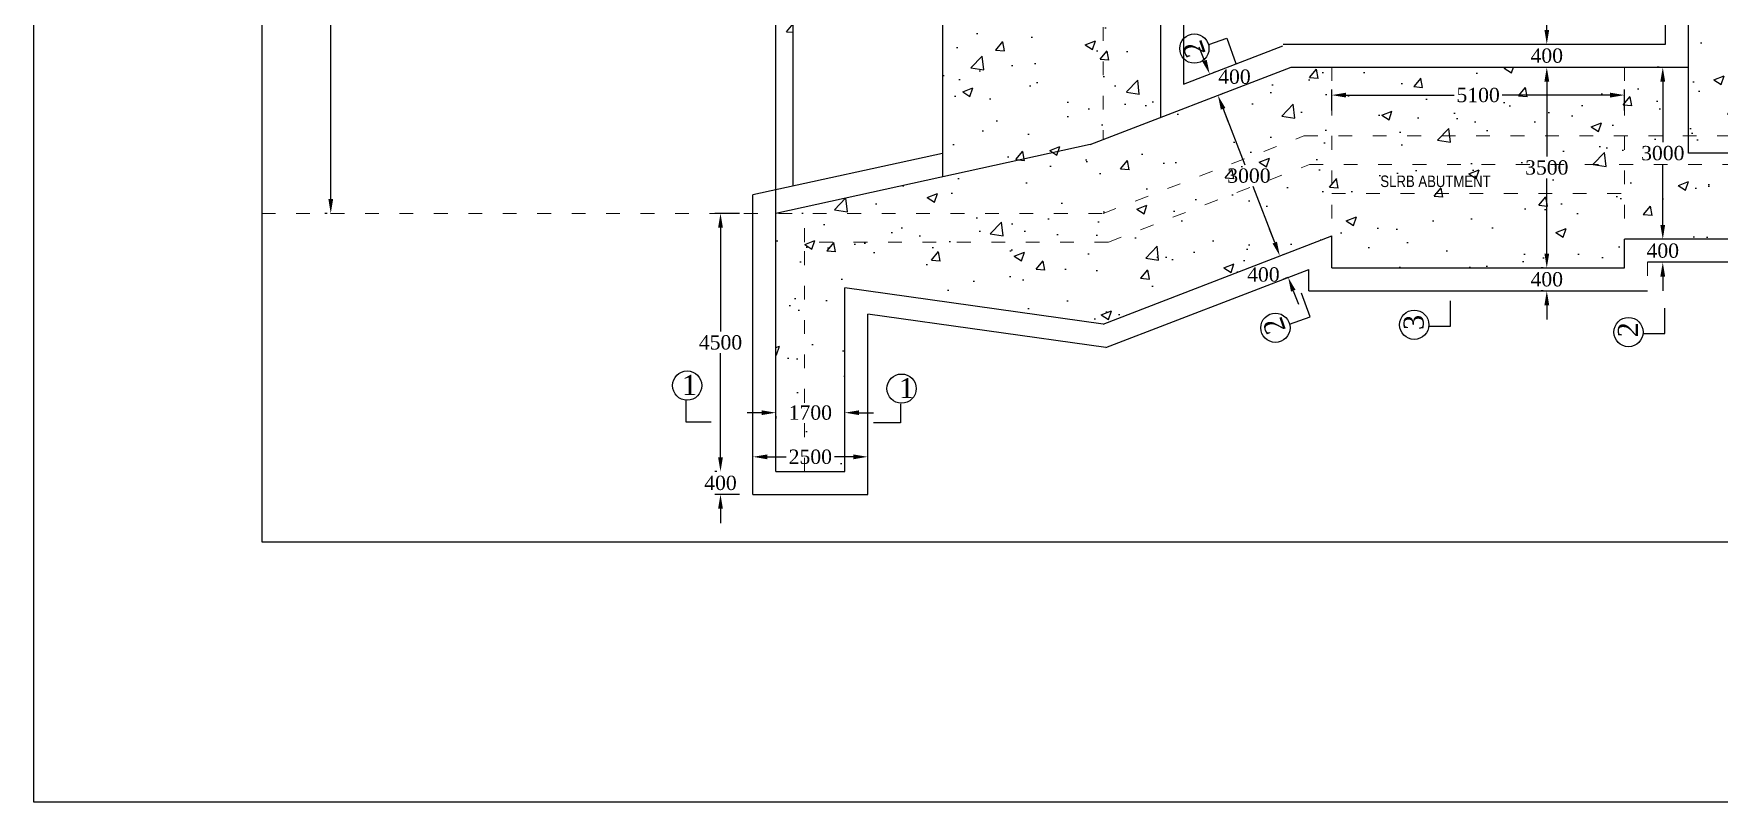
# Model space of a CAD drawing. Header units: millimetres. Extents: x 80 to 6605, y 46 to 2491.
# Drawn here: x 5456.2 to 5749.8, y 767.8 to 901.8 of the extents above; entities that cross this region are included whole.
import ezdxf

# ---------------------------------------------------------------- set-up
doc = ezdxf.new("R2010")
doc.units = ezdxf.units.MM
doc.linetypes.add('ACAD_ISO03W100', pattern=[30, 12, -18])
doc.layers.add('TEXT_GENERAL', color=4, linetype='Continuous')
doc.styles.add('ABADI', font='')
doc.styles.get("Standard").update_dxf_attribs({"font": 'times.ttf', "height": 2.5})
doc.styles.add('TNR_2.5', font='times.ttf', dxfattribs={"height": 2.5})
doc.styles.get('ABADI').set_extended_font_data('Abadi MT Condensed Light')
doc.dimstyles.get("Standard").update_dxf_attribs({"dimtxt": 0.18, "dimasz": 0.18, "dimexe": 0.18, "dimexo": 0.0625, "dimgap": 0.09, "dimtad": 0, "dimtih": 1, "dimtoh": 1, "dimdec": 4, "dimzin": 0, "dimdsep": 46, "dimtxsty": 'Standard', "dimcen": 0.09, "dimadec": 0, "dimazin": 0, "dimtfac": 1, "dimtdec": 4, "dimtofl": 0, "dimtmove": 0, "dimatfit": 3, "dimfxl": 1, "dimtolj": 1, "dimtzin": 0, "dimarcsym": 0})
doc.dimstyles.new('STYLE_ESH', dxfattribs={"dimtxt": 2.5, "dimasz": 2.5, "dimexe": 1, "dimexo": 0.625, "dimtad": 0, "dimtih": 1, "dimtoh": 1, "dimdec": 0, "dimlfac": 100, "dimzin": 9, "dimdsep": 46, "dimtxsty": 'TNR_2.5', "dimcen": 2.5, "dimadec": 0, "dimazin": 2, "dimtfac": 1, "dimtdec": 0, "dimtofl": 0, "dimtmove": 2, "dimatfit": 3, "dimfxl": 1, "dimarcsym": 0})

# ---------------------------------------------------------------- blocks, each defined once
blk = doc.blocks.new('*D125')
at = {"color": 0, "lineweight": -2, "transparency": 16777216}
for p, q in [((5579.15, 870.51), (5574.83, 870.51)), ((5575.83, 868.01), (5575.83, 849.91)), ((5575.83, 828.01), (5575.83, 846.12)), ((5575.21, 825.51), (5574.83, 825.51))]:
    blk.add_line(p, q, dxfattribs=at)
at = {"color": 0, "transparency": 16777216}
for points in [[(5575.41, 868.01), (5576.25, 868.01), (5575.83, 870.51)], [(5575.41, 828.01), (5576.25, 828.01), (5575.83, 825.51)]]:
    blk.add_solid(points, dxfattribs=at)
at = {"layer": 'Defpoints', "color": 0, "transparency": 16777216}
for p in [(5579.77, 870.51), (5575.83, 825.51), (5575.83, 825.51)]:
    blk.add_point(p, dxfattribs=at)
at = {"color": 0, "transparency": 16777216, "insert": (5575.83, 848.01), "char_height": 2.5, "attachment_point": 5, "style": 'TNR_2.5'}
blk.add_mtext('4500', dxfattribs=at)
blk = doc.blocks.new('*D126')
at = {"color": 0, "lineweight": -2, "transparency": 16777216}
for p, q in [((5575.83, 828.01), (5575.83, 830.51)), ((5575.21, 825.51), (5574.83, 825.51)), ((5579.15, 821.51), (5574.83, 821.51)), ((5575.83, 819.01), (5575.83, 816.51))]:
    blk.add_line(p, q, dxfattribs=at)
at = {"color": 0, "transparency": 16777216}
for points in [[(5575.41, 828.01), (5576.25, 828.01), (5575.83, 825.51)], [(5575.41, 819.01), (5576.25, 819.01), (5575.83, 821.51)]]:
    blk.add_solid(points, dxfattribs=at)
at = {"layer": 'Defpoints', "color": 0, "transparency": 16777216}
for p in [(5575.83, 825.51), (5575.83, 821.51), (5579.77, 821.51)]:
    blk.add_point(p, dxfattribs=at)
at = {"color": 0, "transparency": 16777216, "insert": (5575.83, 823.51), "char_height": 2.5, "attachment_point": 5, "style": 'TNR_2.5'}
blk.add_mtext('400', dxfattribs=at)
blk = doc.blocks.new('*D197')
at = {"color": 0, "lineweight": -2, "transparency": 16777216}
for p, q in [((5682.32, 888.47), (5682.32, 892.14)), ((5684.82, 891.14), (5703.66, 891.14)), ((5730.82, 891.14), (5711.99, 891.14)), ((5733.32, 888.47), (5733.32, 892.14))]:
    blk.add_line(p, q, dxfattribs=at)
at = {"color": 0, "transparency": 16777216}
for points in [[(5684.82, 891.56), (5684.82, 890.72), (5682.32, 891.14)], [(5730.82, 891.56), (5730.82, 890.72), (5733.32, 891.14)]]:
    blk.add_solid(points, dxfattribs=at)
at = {"layer": 'Defpoints', "color": 0, "transparency": 16777216}
for p in [(5733.32, 891.14), (5682.32, 887.85), (5733.32, 887.85)]:
    blk.add_point(p, dxfattribs=at)
at = {"color": 0, "transparency": 16777216, "insert": (5707.82, 891.14), "char_height": 2.5, "attachment_point": 5, "style": 'TNR_2.5'}
blk.add_mtext('5100', dxfattribs=at)
blk = doc.blocks.new('*D259')
at = {"color": 0, "lineweight": -2, "transparency": 16777216}
for p, q in [((5582.98, 835.77), (5580.48, 835.77)), ((5585.48, 835.14), (5585.48, 834.77)), ((5597.48, 836.39), (5597.48, 836.77)), ((5599.98, 835.77), (5602.48, 835.77))]:
    blk.add_line(p, q, dxfattribs=at)
at = {"color": 0, "transparency": 16777216}
for points in [[(5582.98, 836.18), (5582.98, 835.35), (5585.48, 835.77)], [(5599.98, 836.18), (5599.98, 835.35), (5597.48, 835.77)]]:
    blk.add_solid(points, dxfattribs=at)
at = {"layer": 'Defpoints', "color": 0, "transparency": 16777216}
for p in [(5585.48, 835.77), (5597.48, 835.77), (5597.48, 835.77)]:
    blk.add_point(p, dxfattribs=at)
at = {"color": 0, "transparency": 16777216, "insert": (5591.48, 835.77), "char_height": 2.5, "attachment_point": 5, "style": 'TNR_2.5'}
blk.add_mtext('1700', dxfattribs=at)
blk = doc.blocks.new('*D260')
at = {"color": 0, "lineweight": -2, "transparency": 16777216}
for p, q in [((5581.48, 828.69), (5581.48, 829.07)), ((5601.48, 828.69), (5601.48, 829.07)), ((5583.98, 828.07), (5587.27, 828.07)), ((5598.98, 828.07), (5595.7, 828.07))]:
    blk.add_line(p, q, dxfattribs=at)
at = {"color": 0, "transparency": 16777216}
for points in [[(5583.98, 828.49), (5583.98, 827.65), (5581.48, 828.07)], [(5598.98, 828.49), (5598.98, 827.65), (5601.48, 828.07)]]:
    blk.add_solid(points, dxfattribs=at)
at = {"layer": 'Defpoints', "color": 0, "transparency": 16777216}
for p in [(5581.48, 828.07), (5601.48, 828.07), (5601.48, 828.07)]:
    blk.add_point(p, dxfattribs=at)
at = {"color": 0, "transparency": 16777216, "insert": (5591.48, 828.07), "char_height": 2.5, "attachment_point": 5, "style": 'TNR_2.5'}
blk.add_mtext('2500', dxfattribs=at)
blk = doc.blocks.new('*D261')
at = {"color": 0, "lineweight": -2, "transparency": 16777216}
for p, q in [((5660.15, 897.15), (5659.25, 899.49)), ((5661.63, 895.05), (5661.98, 895.18)), ((5663.07, 891.31), (5663.42, 891.45)), ((5663.39, 888.76), (5664.29, 886.42))]:
    blk.add_line(p, q, dxfattribs=at)
at = {"color": 0, "transparency": 16777216}
for points in [[(5660.54, 897.3), (5659.76, 897), (5661.05, 894.82)], [(5663.78, 888.91), (5663, 888.61), (5662.49, 891.09)]]:
    blk.add_solid(points, dxfattribs=at)
at = {"layer": 'Defpoints', "color": 0, "transparency": 16777216}
for p in [(5661.05, 894.82), (5662.49, 891.09), (5662.49, 891.09)]:
    blk.add_point(p, dxfattribs=at)
at = {"color": 0, "transparency": 16777216, "insert": (5665.37, 894.34), "char_height": 2.5, "attachment_point": 5, "style": 'TNR_2.5'}
blk.add_mtext('400', dxfattribs=at)
blk = doc.blocks.new('*D262')
at = {"color": 0, "lineweight": -2, "transparency": 16777216}
for p, q in [((5663.07, 891.31), (5663.42, 891.45)), ((5663.39, 888.76), (5667.15, 878.99)), ((5672.38, 865.43), (5668.62, 875.2)), ((5673.87, 863.32), (5674.22, 863.46))]:
    blk.add_line(p, q, dxfattribs=at)
at = {"color": 0, "transparency": 16777216}
for points in [[(5663.78, 888.91), (5663, 888.61), (5662.49, 891.09)], [(5672.77, 865.58), (5672, 865.28), (5673.28, 863.1)]]:
    blk.add_solid(points, dxfattribs=at)
at = {"layer": 'Defpoints', "color": 0, "transparency": 16777216}
for p in [(5662.49, 891.09), (5673.28, 863.1), (5673.28, 863.1)]:
    blk.add_point(p, dxfattribs=at)
at = {"color": 0, "transparency": 16777216, "insert": (5667.89, 877.09), "char_height": 2.5, "attachment_point": 5, "style": 'TNR_2.5'}
blk.add_mtext('3000', dxfattribs=at)
blk = doc.blocks.new('*D263')
at = {"color": 0, "lineweight": -2, "transparency": 16777216}
for p, q in [((5672.38, 865.43), (5671.48, 867.76)), ((5673.87, 863.32), (5674.22, 863.46)), ((5674.59, 859.31), (5673.79, 859.01)), ((5675.62, 857.03), (5676.52, 854.7))]:
    blk.add_line(p, q, dxfattribs=at)
at = {"color": 0, "transparency": 16777216}
for points in [[(5672.77, 865.58), (5672, 865.28), (5673.28, 863.1)], [(5676.01, 857.18), (5675.23, 856.88), (5674.72, 859.37)]]:
    blk.add_solid(points, dxfattribs=at)
at = {"layer": 'Defpoints', "color": 0, "transparency": 16777216}
for p in [(5673.28, 863.1), (5674.72, 859.37), (5675.17, 859.54)]:
    blk.add_point(p, dxfattribs=at)
at = {"color": 0, "transparency": 16777216, "insert": (5670.41, 859.85), "char_height": 2.5, "attachment_point": 5, "style": 'TNR_2.5'}
blk.add_mtext('400', dxfattribs=at)
blk = doc.blocks.new('*D264')
at = {"color": 0, "lineweight": -2, "transparency": 16777216}
for p, q in [((5739.36, 896.01), (5738.99, 896.01)), ((5739.99, 893.51), (5739.99, 882.91)), ((5739.99, 868.51), (5739.99, 879.12)), ((5739.36, 866.01), (5738.99, 866.01))]:
    blk.add_line(p, q, dxfattribs=at)
at = {"color": 0, "transparency": 16777216}
for points in [[(5739.57, 893.51), (5740.4, 893.51), (5739.99, 896.01)], [(5739.57, 868.51), (5740.4, 868.51), (5739.99, 866.01)]]:
    blk.add_solid(points, dxfattribs=at)
at = {"layer": 'Defpoints', "color": 0, "transparency": 16777216}
for p in [(5739.99, 896.01), (5739.99, 866.01), (5739.99, 866.01)]:
    blk.add_point(p, dxfattribs=at)
at = {"color": 0, "transparency": 16777216, "insert": (5739.99, 881.01), "char_height": 2.5, "attachment_point": 5, "style": 'TNR_2.5'}
blk.add_mtext('3000', dxfattribs=at)
blk = doc.blocks.new('*D265')
at = {"color": 0, "lineweight": -2, "transparency": 16777216}
for p, q in [((5739.99, 868.51), (5739.99, 871.01)), ((5739.36, 866.01), (5738.99, 866.01)), ((5739.36, 862.01), (5738.99, 862.01)), ((5739.99, 859.51), (5739.99, 857.01))]:
    blk.add_line(p, q, dxfattribs=at)
at = {"color": 0, "transparency": 16777216}
for points in [[(5739.57, 868.51), (5740.4, 868.51), (5739.99, 866.01)], [(5739.57, 859.51), (5740.4, 859.51), (5739.99, 862.01)]]:
    blk.add_solid(points, dxfattribs=at)
at = {"layer": 'Defpoints', "color": 0, "transparency": 16777216}
for p in [(5739.99, 866.01), (5739.99, 862.01), (5739.99, 862.01)]:
    blk.add_point(p, dxfattribs=at)
at = {"color": 0, "transparency": 16777216, "insert": (5739.99, 864.01), "char_height": 2.5, "attachment_point": 5, "style": 'TNR_2.5'}
blk.add_mtext('400', dxfattribs=at)
blk = doc.blocks.new('*D266')
at = {"color": 0, "lineweight": -2, "transparency": 16777216}
for p, q in [((5719.78, 902.51), (5719.78, 905.01)), ((5718.85, 900.01), (5720.78, 900.01)), ((5718.85, 896.01), (5720.78, 896.01)), ((5719.78, 893.51), (5719.78, 891.01))]:
    blk.add_line(p, q, dxfattribs=at)
at = {"color": 0, "transparency": 16777216}
for points in [[(5719.37, 902.51), (5720.2, 902.51), (5719.78, 900.01)], [(5719.37, 893.51), (5720.2, 893.51), (5719.78, 896.01)]]:
    blk.add_solid(points, dxfattribs=at)
at = {"layer": 'Defpoints', "color": 0, "transparency": 16777216}
for p in [(5718.23, 900.01), (5718.23, 896.01), (5719.78, 896.01)]:
    blk.add_point(p, dxfattribs=at)
at = {"color": 0, "transparency": 16777216, "insert": (5719.78, 898.01), "char_height": 2.5, "attachment_point": 5, "style": 'TNR_2.5'}
blk.add_mtext('400', dxfattribs=at)
blk = doc.blocks.new('*D267')
at = {"color": 0, "lineweight": -2, "transparency": 16777216}
for p, q in [((5718.85, 896.01), (5720.78, 896.01)), ((5719.78, 893.51), (5719.78, 880.41)), ((5719.78, 863.51), (5719.78, 876.62)), ((5719.16, 861.01), (5718.78, 861.01))]:
    blk.add_line(p, q, dxfattribs=at)
at = {"color": 0, "transparency": 16777216}
for points in [[(5719.37, 893.51), (5720.2, 893.51), (5719.78, 896.01)], [(5719.37, 863.51), (5720.2, 863.51), (5719.78, 861.01)]]:
    blk.add_solid(points, dxfattribs=at)
at = {"layer": 'Defpoints', "color": 0, "transparency": 16777216}
for p in [(5718.23, 896.01), (5719.78, 861.01), (5719.78, 861.01)]:
    blk.add_point(p, dxfattribs=at)
at = {"color": 0, "transparency": 16777216, "insert": (5719.78, 878.51), "char_height": 2.5, "attachment_point": 5, "style": 'TNR_2.5'}
blk.add_mtext('3500', dxfattribs=at)
blk = doc.blocks.new('*D268')
at = {"color": 0, "lineweight": -2, "transparency": 16777216}
for p, q in [((5719.78, 863.51), (5719.78, 866.01)), ((5719.16, 861.01), (5718.78, 861.01)), ((5719.16, 857.01), (5718.78, 857.01)), ((5719.78, 854.51), (5719.78, 852.01))]:
    blk.add_line(p, q, dxfattribs=at)
at = {"color": 0, "transparency": 16777216}
for points in [[(5719.37, 863.51), (5720.2, 863.51), (5719.78, 861.01)], [(5719.37, 854.51), (5720.2, 854.51), (5719.78, 857.01)]]:
    blk.add_solid(points, dxfattribs=at)
at = {"layer": 'Defpoints', "color": 0, "transparency": 16777216}
for p in [(5719.78, 861.01), (5719.78, 857.01), (5719.78, 857.01)]:
    blk.add_point(p, dxfattribs=at)
at = {"color": 0, "transparency": 16777216, "insert": (5719.78, 859.01), "char_height": 2.5, "attachment_point": 5, "style": 'TNR_2.5'}
blk.add_mtext('400', dxfattribs=at)
blk = doc.blocks.new('*D274')
at = {"color": 0, "lineweight": -2, "transparency": 16777216}
for p, q in [((5507.31, 995.51), (5506.93, 995.51)), ((5507.93, 993.01), (5507.93, 934.91)), ((5507.93, 873.01), (5507.93, 931.12)), ((5507.31, 870.51), (5506.93, 870.51))]:
    blk.add_line(p, q, dxfattribs=at)
at = {"color": 0, "transparency": 16777216}
for points in [[(5507.52, 993.01), (5508.35, 993.01), (5507.93, 995.51)], [(5507.52, 873.01), (5508.35, 873.01), (5507.93, 870.51)]]:
    blk.add_solid(points, dxfattribs=at)
at = {"layer": 'Defpoints', "color": 0, "transparency": 16777216}
for p in [(5507.93, 995.51), (5507.93, 870.51), (5507.93, 870.51)]:
    blk.add_point(p, dxfattribs=at)
at = {"color": 0, "transparency": 16777216, "insert": (5507.93, 933.01), "char_height": 2.5, "attachment_point": 5, "style": 'TNR_2.5'}
blk.add_mtext('12500', dxfattribs=at)

msp = doc.modelspace()

# ---------------------------------------------------------------- hatches: boundary and pattern name
h = msp.add_hatch()
h.set_pattern_fill('AR-CONC', color=0, scale=0.1, style=0)
h.set_pattern_definition([(50, (0, 0), (18.218467, -1.59391), [1.905, -20.955]), (355, (0, 0), (-3.52428, 19.105664), [1.524, -16.764]), (100.451, (1.518, -0.133), (14.69425, 17.51167), [1.619, -17.809]), (46.1842, (0, 5.08), (27.1079, -4.20423), [2.8575, -31.4325]), (96.6356, (2.26, 4.73), (23.74042, 24.74256), [2.4285, -26.7135]), (351.184, (0, 5.08), (23.74046, 24.74251), [2.286, -25.146]), (21, (2.54, 3.81), (15.161488, -10.22655), [1.905, -20.955]), (326, (2.54, 3.81), (6.1802, 18.418797), [1.524, -16.764]), (71.4514, (3.803, 2.958), (21.34165, 8.192286), [1.619, -17.809]), (37.5, (0, 0), (0.30886, 8.455504), [0, -16.5608, 0, -17.018, 0, -16.8275]), (7.5, (0, 0), (6.681966, 10.018057), [0, -9.7028, 0, -16.1798, 0, -6.4135]), (327.5, (-5.664, 0), (13.5590595, -0.5728744), [0, -6.35, 0, -19.812, 0, -26.289]), (317.5, (-8.204, 0), (14.812918, 2.54265), [0, -8.255, 0, -13.1572, 0, -18.669])])
h.paths.add_polyline_path([(5677.48459, 884.01216), (5682.32489, 884.01216), (5682.32489, 896.01216), (5675.25051, 896.01216), (5640.25051, 882.51216), (5585.48459, 870.51216), (5642.48459, 870.51216)])
h.paths.add_polyline_path([(5642.48459, 933.01216), (5614.48459, 933.01216), (5614.48459, 876.86648), (5640.25051, 882.51216), (5642.48459, 883.37388)])
h.paths.add_polyline_path([(5642.48459, 883.37388), (5652.48459, 887.23102), (5652.48459, 933.01216), (5642.48459, 933.01216)])
h.paths.add_polyline_path([(5585.48459, 870.51216), (5588.48459, 871.16951), (5588.48459, 933.01216), (5585.48459, 933.01216)])
h.paths.add_polyline_path([(5590.48459, 865.51216), (5590.48459, 870.51216), (5585.48459, 870.51216), (5585.48459, 825.51216), (5590.48459, 825.51216)])
h.paths.add_polyline_path([(5597.48459, 857.53047), (5642.48459, 851.21959), (5682.32489, 866.58657), (5682.32489, 884.01216), (5677.48459, 884.01216), (5642.48459, 870.51216), (5590.48459, 870.51216), (5590.48459, 865.51216), (5590.48459, 825.51216), (5597.48459, 825.51216)])
h.paths.add_polyline_path([(5733.32489, 884.01216), (5733.32489, 896.01216), (5682.32489, 896.01216), (5682.32489, 884.01216)])
h.paths.add_polyline_path([(5744.48459, 896.01216), (5733.32489, 896.01216), (5733.32489, 884.01216), (5744.48459, 884.01216)])
h.paths.add_polyline_path([(5744.48459, 881.01216), (5744.48459, 884.01216), (5733.32489, 884.01216), (5733.32489, 866.01216), (5757.48459, 866.01216), (5757.48459, 881.01216)])
h.paths.add_polyline_path([(5682.32489, 874.01216), (5682.32489, 861.01216), (5733.32489, 861.01216), (5733.32489, 866.01216), (5733.32489, 874.01216)])
h.paths.add_polyline_path([(5733.32489, 874.01216), (5733.32489, 884.01216), (5682.32489, 884.01216), (5682.32489, 874.01216)])
h.paths.add_polyline_path([(5757.48459, 933.01216), (5744.48459, 933.01216), (5744.48459, 884.01216), (5757.48459, 884.01216)])
h.paths.add_polyline_path([(5757.48459, 881.01216), (5757.48459, 884.01216), (5744.48459, 884.01216), (5744.48459, 881.01216)])
h.paths.add_polyline_path([(5762.48459, 914.01216), (5757.48459, 914.01216), (5757.48459, 884.01216), (5762.48459, 884.01216)])
h.paths.add_polyline_path([(5762.48459, 884.01216), (5767.48459, 884.01216), (5767.48459, 914.01216), (5762.48459, 914.01216)])
h.paths.add_polyline_path([(5767.48459, 884.01216), (5777.48459, 884.01216), (5777.48459, 914.01216), (5767.48459, 914.01216)])
h.paths.add_polyline_path([(5767.48459, 884.01216), (5767.48459, 881.01216), (5777.48459, 881.01216), (5777.48459, 884.01216)])
h.paths.add_polyline_path([(5767.48459, 881.01216), (5767.48459, 884.01216), (5762.48459, 884.01216), (5762.48459, 881.01216)])
h.paths.add_polyline_path([(5757.48459, 884.01216), (5757.48459, 881.01216), (5762.48459, 881.01216), (5762.48459, 884.01216)])
h.paths.add_polyline_path([(5767.48459, 914.01216), (5767.48459, 918.01216), (5762.48459, 918.01216), (5762.48459, 914.01216)])
h.paths.add_polyline_path([(5777.48459, 914.01216), (5777.48459, 918.01216), (5767.48459, 918.01216), (5767.48459, 914.01216)])
h.paths.add_polyline_path([(5762.48459, 918.01216), (5757.48459, 918.01216), (5757.48459, 914.01216), (5762.48459, 914.01216)])
h.paths.add_polyline_path([(5757.48459, 918.01216), (5762.48459, 918.01216), (5762.48459, 933.01216), (5757.48459, 933.01216)])
h.paths.add_polyline_path([(5762.48459, 918.01216), (5767.48459, 918.01216), (5767.48459, 933.01216), (5762.48459, 933.01216)])
h.paths.add_polyline_path([(5767.48459, 918.01216), (5777.48459, 918.01216), (5777.48459, 933.01216), (5767.48459, 933.01216)])
h.paths.add_polyline_path([(5629.30876, 906.83595), (5637.66042, 906.83595), (5637.66042, 903.04269), (5629.30876, 903.04269)], flags=24)
h.paths.add_polyline_path([(5650.98272, 909.56719), (5657.58059, 909.56719), (5657.58059, 905.77393), (5650.98272, 905.77393)], flags=9)
h.paths.add_polyline_path([(5703.66258, 893.03751), (5711.9872, 893.03751), (5711.9872, 889.24425), (5703.66258, 889.24425)], flags=24)
h.paths.add_polyline_path([(5690.28657, 874.61214), (5716.04847, 874.61214), (5716.04847, 877.61214), (5690.28657, 877.61214)], flags=24)
h.paths.add_polyline_path([(5739.18565, 914.5928), (5745.78352, 914.5928), (5745.78352, 910.79954), (5739.18565, 910.79954)], flags=9)
h.paths.add_polyline_path([(5756.80876, 910.73704), (5765.16042, 910.73704), (5765.16042, 906.94378), (5756.80876, 906.94378)], flags=9)
h.paths.add_polyline_path([(5776.18565, 917.13606), (5782.78352, 917.13606), (5782.78352, 913.3428), (5776.18565, 913.3428)], flags=9)

# ---------------------------------------------------------------- linework, layer by layer
at = {"color": 0}
for p, q in [((5456.18376, 767.83356), (5456.18376, 1347.83356)), ((5495.91536, 1111.22261), (5495.91536, 813.23164)), ((5585.48459, 870.51216), (5585.48459, 933.01216)), ((5588.48459, 875.2644), (5588.48459, 933.01216)), ((5614.48459, 933.01216), (5614.48459, 876.86648)), ((5652.48459, 933.01216), (5652.48459, 887.23102)), ((5656.48459, 933.01216), (5656.48459, 893.06111)), ((5740.48459, 900.01216), (5740.48459, 933.01216)), ((5744.48459, 881.01216), (5744.48459, 933.01216)), ((5656.48459, 893.06111), (5673.81103, 899.74417)), ((5673.87743, 900.01216), (5740.48459, 900.01216)), ((5640.25051, 882.51216), (5675.25051, 896.01216)), ((5675.25051, 896.01216), (5744.48459, 896.01216)), ((5614.48459, 880.96137), (5581.48459, 873.7306)), ((5640.25051, 882.51216), (5585.48459, 870.51216)), ((5782.48459, 881.01216), (5744.48459, 881.01216)), ((5581.48459, 821.51216), (5581.48459, 873.7306)), ((5585.48459, 825.51216), (5585.48459, 870.51216)), ((5642.48459, 851.21959), (5682.32489, 866.58657)), ((5682.32489, 861.01216), (5682.32489, 866.58657)), ((5757.48459, 866.01216), (5733.32489, 866.01216)), ((5733.32489, 861.01216), (5733.32489, 866.01216)), ((5642.95629, 847.1143), (5678.32489, 860.75647)), ((5678.32489, 857.01216), (5678.32489, 860.75647)), ((5682.32489, 861.01216), (5733.32489, 861.01216)), ((5761.48459, 862.01216), (5737.32489, 862.01216)), ((5597.48459, 825.51216), (5597.48459, 857.53047)), ((5642.48459, 851.21959), (5597.48459, 857.53047)), ((5678.54358, 852.47054), (5677.07246, 856.62841)), ((5678.32489, 857.01216), (5737.32489, 857.01216)), ((5703.0195, 850.87874), (5703.0195, 855.28919)), ((5601.48459, 821.51216), (5601.48459, 852.93036)), ((5642.95629, 847.1143), (5601.48459, 852.93036)), ((5674.96628, 851.20483), (5678.54358, 852.47054)), ((5740.35119, 849.59231), (5740.35119, 854.00276)), ((5699.22489, 850.87874), (5703.0195, 850.87874)), ((5736.55658, 849.59231), (5740.35119, 849.59231)), ((5569.80243, 837.95165), (5569.80243, 834.15704)), ((5569.80243, 834.15704), (5574.21288, 834.15704)), ((5585.48459, 825.51216), (5597.48459, 825.51216)), ((5581.48459, 821.51216), (5601.48459, 821.51216)), ((5495.91536, 813.23164), (6193.51275, 813.23164)), ((6436.08736, 767.83356), (5456.18376, 767.83356))]:
    msp.add_line(p, q, dxfattribs=at)
for centre in [(5658.38175, 899.25499), (5672.49744, 850.56857), (5696.68521, 851.10241), (5734.0169, 849.81598), (5570.0261, 840.49133), (5607.37915, 839.96171)]:
    msp.add_circle(centre, 2.54951, dxfattribs=at)
at = {"layer": 'TEXT_GENERAL', "color": 0, "linetype": 'ACAD_ISO03W100', "lineweight": 5, "ltscale": 0.2}
for p, q in [((5744.48459, 881.01216), (5744.48459, 953.01216)), ((5642.48459, 933.01216), (5642.48459, 883.37388)), ((5682.32489, 896.01216), (5682.32489, 861.01216)), ((5733.32489, 896.01216), (5733.32489, 861.01216)), ((5642.48459, 870.51216), (5677.48459, 884.01216)), ((5677.48459, 884.01216), (5890.91094, 884.01216)), ((5643.41545, 865.51216), (5678.41545, 879.01216)), ((5678.41545, 879.01216), (5890.91094, 879.01216)), ((5682.32489, 874.01216), (5733.32489, 874.01216)), ((5495.91536, 870.51216), (5642.48459, 870.51216)), ((5590.48459, 865.51216), (5590.48459, 870.51216)), ((5590.48459, 825.51216), (5590.48459, 865.51216)), ((5643.41545, 865.51216), (5590.48459, 865.51216)), ((5737.32489, 862.01216), (5737.32489, 857.01216))]:
    msp.add_line(p, q, dxfattribs=at)

# ---------------------------------------------------------------- texts
at = {"color": 0, "ltscale": 0.5, "style": 'ABADI'}
msp.add_text('SLRB ABUTMENT', height=2, dxfattribs=at).set_placement((5690.78657, 875.11214))
at = {"color": 0, "char_height": 3.5, "width": 4.365, "attachment_point": 1}
for s, insert, rotation in [('2', (5657.0901, 897.35011), 109.4845395), ('2', (5671.05801, 849.08137), 109.4845395), ('3', (5694.83215, 850.1805), 90), ('2', (5732.16384, 848.89407), 90)]:
    msp.add_mtext(s, dxfattribs=dict(at, insert=insert, rotation=rotation))
for insert in [(5569.10419, 842.34438), (5606.93179, 841.81477)]:
    msp.add_mtext('1', dxfattribs=dict(at, insert=insert))

# ---------------------------------------------------------------- dimensions: what is measured, and where the dimension line sits
at = {"color": 0}
for base, p1, p2, angle, picture, middle in [((5507.93355, 870.51216), (5507.93355, 995.51216), (5507.93355, 870.51216), 90, '*D274', (5507.93355, 933.01216)), ((5719.78397, 896.01216), (5718.22581, 900.01216), (5718.22581, 896.01216), 90, '*D266', (5719.78397, 898.01216)), ((5719.78397, 861.01216), (5718.22581, 896.01216), (5719.78397, 861.01216), 90, '*D267', (5719.78397, 878.51216)), ((5739.98769, 866.01216), (5739.98769, 896.01216), (5739.98769, 866.01216), 90, '*D264', (5739.98769, 881.01216)), ((5673.2841, 863.0994), (5662.48793, 891.08945), (5673.2841, 863.0994), 111.0923395, '*D262', (5667.88602, 877.09443)), ((5575.8308, 825.51216), (5579.77094, 870.51216), (5575.8308, 825.51216), 90, '*D125', (5575.8308, 848.01216)), ((5739.98769, 862.01216), (5739.98769, 866.01216), (5739.98769, 862.01216), 90, '*D265', (5739.98769, 864.01216)), ((5674.72359, 859.3674), (5673.2841, 863.0994), (5675.17024, 859.53968), 111.0923395, '*D263', (5670.40641, 859.84582)), ((5719.78397, 857.01216), (5719.78397, 861.01216), (5719.78397, 857.01216), 90, '*D268', (5719.78397, 859.01216)), ((5575.8308, 821.51216), (5575.8308, 825.51216), (5579.77094, 821.51216), 90, '*D126', (5575.8308, 823.51216))]:
    dim = msp.add_linear_dim(base=base, p1=p1, p2=p2, angle=angle, dimstyle='STYLE_ESH', dxfattribs=at)
    dim.commit()
    dim.dimension.update_dxf_attribs({"geometry": picture, "text_midpoint": middle})
dim = msp.add_aligned_dim(p1=(5661.04845, 894.82146), p2=(5662.48793, 891.08945), distance=0, dimstyle='STYLE_ESH', dxfattribs=at)
dim.commit()
dim.dimension.update_dxf_attribs({"geometry": '*D261', "text_midpoint": (5665.36562, 894.34304)})
dim = msp.add_linear_dim(base=(5733.32489, 891.14088), p1=(5682.32489, 887.84784), p2=(5733.32489, 887.84784), dimstyle='STYLE_ESH', dxfattribs=at)
dim.commit()
dim.dimension.update_dxf_attribs({"geometry": '*D197', "text_midpoint": (5707.82489, 891.14088)})
for base, p1, p2, text, picture, middle in [((5597.48459, 835.76569), (5585.48459, 835.76569), (5597.48459, 835.76569), '1700', '*D259', (5591.48459, 835.76569)), ((5601.48459, 828.0691), (5581.48459, 828.0691), (5601.48459, 828.0691), '2500', '*D260', (5591.48459, 828.0691))]:
    dim = msp.add_linear_dim(base=base, p1=p1, p2=p2, text=text, dimstyle='STYLE_ESH', dxfattribs=at)
    dim.commit()
    dim.dimension.update_dxf_attribs({"geometry": picture, "text_midpoint": middle})

# ---------------------------------------------------------------- leaders
for points in [[(5660.91798, 899.95349), (5664.06751, 901.06784), (5665.63358, 896.64159)], [(5607.19168, 837.33775), (5607.19168, 833.99689), (5602.49655, 833.99689)]]:
    msp.add_leader(points, dimstyle='Standard', override={"dimgap": 0.09, "dimtad": 0}, dxfattribs=at)

doc.saveas('drawing.dxf')
